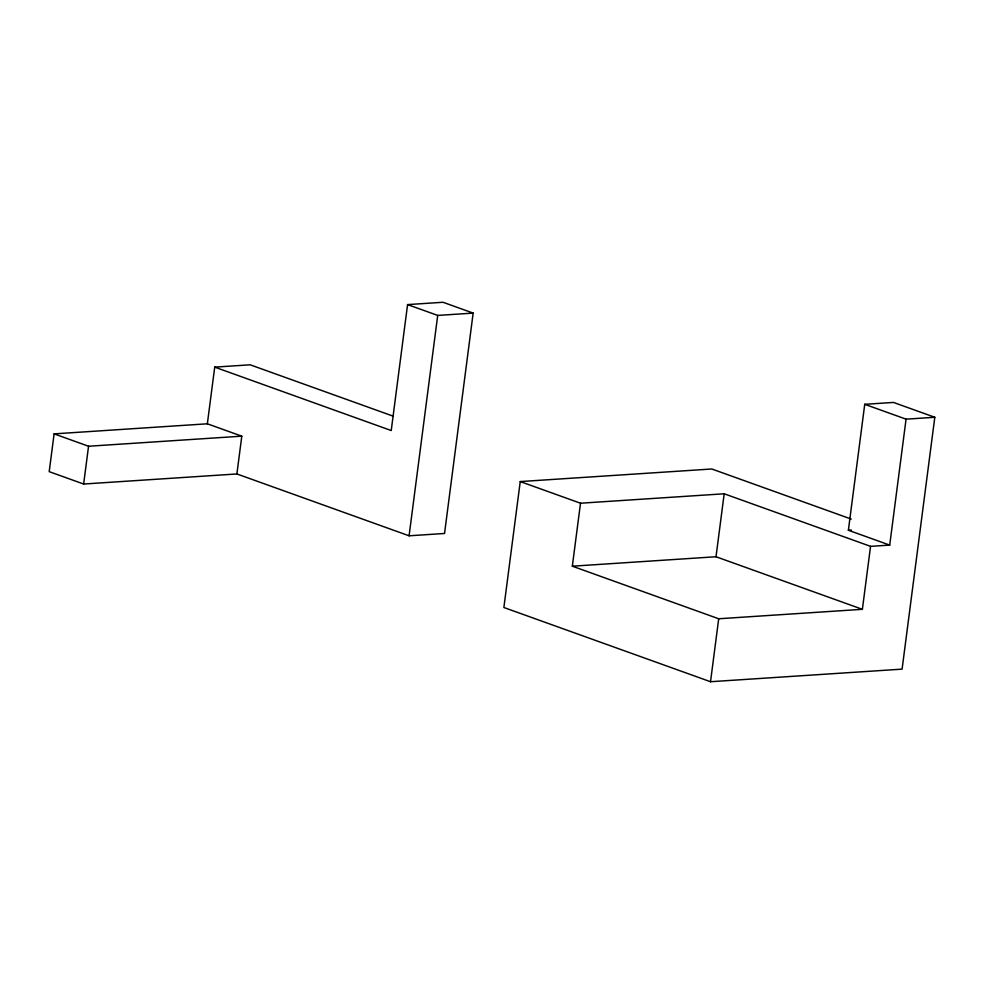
<?xml version="1.0" encoding="UTF-8"?>
<svg xmlns="http://www.w3.org/2000/svg" width="984" height="984" viewBox="0 0 984 984"><rect width="100%" height="100%" fill="white"/><g stroke="black" fill="none" stroke-linecap="round" stroke-linejoin="round"><path stroke-width="1.48" d="M207.353 423.796L54.108 433.87L49.2 471.656L83.64 484.03L236.886 473.956L409.086 535.8L444.534 533.476L473.156 313.096L443.021 302.272L407.573 304.597L391.226 430.537L214.721 367.13L207.353 423.796L241.793 436.17L236.886 473.956M83.64 484.03L88.548 446.244L54.108 433.87M409.086 535.8L437.708 315.421L407.573 304.597M851.246 519.072L711.801 468.987L520.241 481.57L503.882 607.509L710.522 681.727L902.094 669.132L934.8 417.277L893.472 402.431L864.739 404.313L848.38 530.253L889.708 545.099L906.067 419.159L864.739 404.313M580.511 503.218L724.187 493.784L870.557 546.354L862.378 609.317L718.701 618.764L572.331 566.194L580.511 503.218L520.241 481.57M862.378 609.317L716.008 556.747L724.187 493.784M710.522 681.727L718.701 618.764M437.708 315.421L473.156 313.096M214.721 367.13L250.157 364.806L393.391 416.244M88.548 446.244L241.793 436.17M906.067 419.159L934.8 417.277M848.38 530.253L851.406 530.056M870.557 546.354L889.708 545.099M572.331 566.194L716.008 556.747"/></g></svg>
